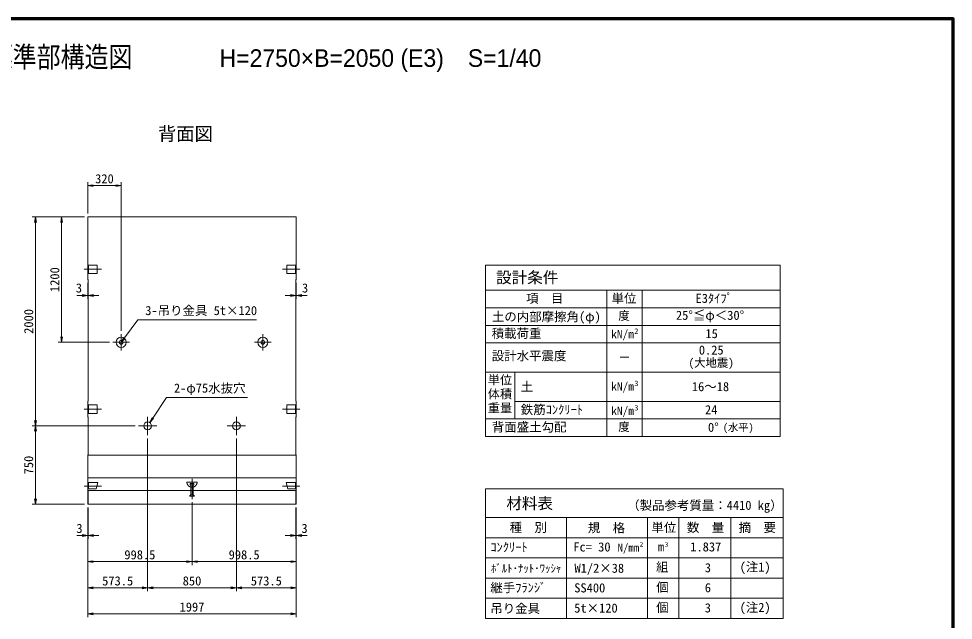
# Model space of a CAD drawing. Units: millimetres at full size, sheet at 1:40. Extents: x 141688 to 157488, y 10657 to 21690.
# Drawn here: x 148538 to 157488, y 15930 to 21690 of the extents above; entities that cross this region are included whole.
import ezdxf
from ezdxf.enums import TextEntityAlignment as Align

# ---------------------------------------------------------------- set-up
doc = ezdxf.new("R2010")
doc.units = ezdxf.units.MM
doc.header["$LTSCALE"] = 40
doc.linetypes.add('CHAIN', pattern=[18.5, 12, -1.5, 3.5, -1.5])
doc.linetypes.add('DASHED', pattern=[7.5, 6, -1.5])
for name, color, linetype, lineweight in [('01図枠', 1, 'Continuous', 70), ('中心', 6, 'CHAIN', 9), ('外形線', 7, 'Continuous', 13), ('寸法', 2, 'Continuous', 9), ('細線', 4, 'Continuous', 9), ('連結部', 4, 'Continuous', 13)]:
    doc.layers.add(name, color=color, linetype=linetype, lineweight=lineweight)
doc.layers.add('文字', color=7, linetype='Continuous')
doc.styles.add('ＭＳ ゴシック', font='')
doc.styles.add('ＭＳ Ｐゴシック', font='')
doc.styles.get('ＭＳ ゴシック').set_extended_font_data('MS Gothic')
doc.styles.get('ＭＳ Ｐゴシック').set_extended_font_data('MS PGothic')

# ---------------------------------------------------------------- blocks, each defined once
blk = doc.blocks.new('open_arrow')
at = {"color": 0, "linetype": 'Continuous', "lineweight": -2}
blk.add_lwpolyline([(7.5, 1.25), (0, 0), (7.5, -1.25)], dxfattribs=at)

msp = doc.modelspace()

# ---------------------------------------------------------------- linework, layer by layer
at = {"layer": '01図枠'}
msp.add_lwpolyline([(141687.54, 10809.99), (157487.54, 10809.99), (157487.54, 21689.99), (141687.54, 21689.99)], close=True, dxfattribs=at)
at = {"layer": '中心'}
for p, q in [((149330.01, 19291.75), (149165.01, 19291.75)), ((151065.01, 19291.75), (151230.01, 19291.75)), ((149519.01, 18670.75), (149519.01, 18512.75)), ((150876.01, 18670.75), (150876.01, 18512.75)), ((149598.01, 18591.75), (149440.01, 18591.75)), ((150797.01, 18591.75), (150955.01, 18591.75)), ((149330.01, 17951.75), (149165.01, 17951.75)), ((151065.01, 17951.75), (151230.01, 17951.75)), ((149772.51, 17704.25), (149772.51, 17879.25)), ((150622.51, 17704.25), (150622.51, 17879.25)), ((149685.01, 17791.75), (149860.01, 17791.75)), ((150535.01, 17791.75), (150710.01, 17791.75)), ((150197.51, 17283.85), (150197.51, 17088.85)), ((149330.01, 17214.4), (149165.01, 17214.4)), ((151065.01, 17214.4), (151230.01, 17214.4))]:
    msp.add_line(p, q, dxfattribs=at)
at = {"layer": '外形線'}
for p, q in [((149199.01, 19791.75), (151196.01, 19791.75)), ((149199.01, 19791.75), (149199.01, 19191.75)), ((151196.01, 19791.75), (151196.01, 19191.75)), ((149202.01, 19188.75), (149199.01, 19191.75)), ((149202.01, 19188.75), (149202.01, 18029.75)), ((151193.01, 19188.75), (151196.01, 19191.75)), ((151193.01, 19188.75), (151193.01, 18029.75)), ((149202.01, 18029.75), (149199.01, 18026.75)), ((149199.01, 18026.75), (149199.01, 17876.75)), ((151193.01, 18029.75), (151196.01, 18026.75)), ((151196.01, 18026.75), (151196.01, 17876.75)), ((149202.01, 17873.75), (149199.01, 17876.75)), ((149202.01, 17873.75), (149202.01, 17514.75)), ((151193.01, 17873.75), (151196.01, 17876.75)), ((151193.01, 17873.75), (151193.01, 17514.75)), ((149202.01, 17514.75), (149199.01, 17511.75)), ((149199.01, 17511.75), (149199.01, 17041.75)), ((151193.01, 17514.75), (151196.01, 17511.75)), ((151196.01, 17511.75), (151196.01, 17041.75)), ((149199.01, 17171.75), (151196.01, 17171.75)), ((149199.01, 17041.75), (151196.01, 17041.75))]:
    msp.add_line(p, q, dxfattribs=at)
for centre in [(149772.51, 17791.75), (150622.51, 17791.75)]:
    msp.add_circle(centre, 37.5, dxfattribs=at)
at = {"layer": '寸法'}
for p, q in [((149199.01, 19823.75), (149199.01, 20123.75)), ((149519.01, 20091.75), (149199.01, 20091.75)), ((149519.01, 18702.75), (149519.01, 20123.75)), ((149167.01, 19791.75), (148667.01, 19791.75)), ((148699.01, 17791.75), (148699.01, 19791.75)), ((149167.01, 19791.75), (148917.01, 19791.75)), ((148949.01, 19791.75), (148949.01, 18591.75)), ((149199.01, 19159.75), (149199.01, 19008.61)), ((149202.01, 19156.75), (149202.01, 19008.61)), ((151193.01, 19156.75), (151193.01, 19008.61)), ((151196.01, 19159.75), (151196.01, 19008.61)), ((149095.01, 19040.61), (149306.01, 19040.61)), ((151300.01, 19040.61), (151089.01, 19040.61)), ((149408.01, 18591.75), (148917.01, 18591.75)), ((149653.01, 17791.75), (148667.01, 17791.75)), ((149653.01, 17791.75), (148667.01, 17791.75)), ((148699.01, 17041.75), (148699.01, 17791.75)), ((149772.51, 17672.25), (149772.51, 16209.75)), ((149772.51, 17672.25), (149772.51, 16209.75)), ((150622.51, 17672.25), (150622.51, 16209.75)), ((150622.51, 17672.25), (150622.51, 16209.75)), ((149167.01, 17041.75), (148667.01, 17041.75)), ((149199.01, 17009.75), (149199.01, 15959.75)), ((149199.01, 17009.75), (149199.01, 16209.75)), ((149199.01, 17009.75), (149199.01, 16459.75)), ((149199.01, 17009.75), (149199.01, 16709.75)), ((149202.01, 17009.75), (149202.01, 16709.75)), ((150197.51, 17061.17), (150197.51, 16459.75)), ((150197.51, 17061.17), (150197.51, 16459.75)), ((151193.01, 17009.75), (151193.01, 16709.75)), ((151196.01, 17009.75), (151196.01, 15959.75)), ((151196.01, 17009.75), (151196.01, 16209.75)), ((151196.01, 17009.75), (151196.01, 16459.75)), ((151196.01, 17009.75), (151196.01, 16709.75)), ((149095.01, 16741.75), (149306.01, 16741.75)), ((151300.01, 16741.75), (151089.01, 16741.75)), ((149199.01, 16491.75), (150197.51, 16491.75)), ((150197.51, 16491.75), (151196.01, 16491.75)), ((149199.01, 16241.75), (149772.51, 16241.75)), ((149772.51, 16241.75), (150622.51, 16241.75)), ((150622.51, 16241.75), (151196.01, 16241.75)), ((149199.01, 15991.75), (151196.01, 15991.75))]:
    msp.add_line(p, q, dxfattribs=at)
at = {"layer": '寸法', "color": 3}
for p, q in [((153008.66, 17858.01), (153008.66, 19329.39)), ((153008.66, 19329.39), (155828.66, 19329.39)), ((155828.66, 17690.01), (155828.66, 19329.39)), ((153008.66, 17690.01), (153008.66, 19090.01)), ((153008.66, 19090.01), (155828.66, 19090.01)), ((154168.66, 17690.01), (154168.66, 19090.01)), ((154508.66, 17690.01), (154508.66, 19090.01)), ((153008.66, 18922.01), (155828.66, 18922.01)), ((153008.66, 18754.01), (155828.66, 18754.01)), ((153008.66, 18586.01), (155828.66, 18586.01)), ((153008.66, 18306.01), (155828.66, 18306.01)), ((153288.66, 17858.01), (153288.66, 18306.01)), ((153288.66, 18026.01), (155828.66, 18026.01)), ((153008.66, 17858.01), (155828.66, 17858.01)), ((153008.66, 17690.01), (155828.66, 17690.01)), ((153008.66, 15947.75), (153008.66, 17190.01)), ((153008.66, 17190.01), (155858.66, 17190.01)), ((155858.66, 15947.75), (155858.66, 17190.01)), ((153008.66, 16914.63), (155858.66, 16914.63)), ((153783.66, 15947.75), (153783.66, 16914.63)), ((154558.66, 15947.75), (154558.66, 16914.63)), ((154858.66, 15947.75), (154858.66, 16914.63)), ((154858.66, 16141.13), (154858.66, 16914.63)), ((155358.66, 15947.75), (155358.66, 16914.63)), ((153008.66, 16721.26), (155858.66, 16721.26)), ((153008.66, 16527.88), (155858.66, 16527.88)), ((153008.66, 16334.51), (155858.66, 16334.51)), ((153008.66, 16141.13), (155858.66, 16141.13)), ((153008.66, 15947.75), (155858.66, 15947.75))]:
    msp.add_line(p, q, dxfattribs=at)
at = {"layer": '寸法', "color": 3, "linetype": 'DASHED'}
for p, q in [((150148.46, 17253.85), (150246.56, 17253.85)), ((150179.51, 17238.85), (150215.51, 17238.85)), ((150179.51, 17226.85), (150179.51, 17238.85)), ((150215.51, 17226.85), (150179.51, 17226.85)), ((150187.46, 17226.85), (150187.46, 17130.51)), ((150207.48, 17226.85), (150207.48, 17130.51)), ((150215.51, 17238.85), (150215.51, 17226.85)), ((150172.46, 17118.85), (150187.46, 17130.51)), ((150222.48, 17118.85), (150172.46, 17118.85)), ((150187.46, 17130.51), (150207.48, 17130.51)), ((150207.48, 17130.51), (150222.48, 17118.85))]:
    msp.add_line(p, q, dxfattribs=at)
at = {"layer": '寸法'}
for points in [[(149519.01, 18591.75), (149549.96, 18633.53), (149677.83, 18806.15), (150816, 18806.15)], [(149793.2, 17823.02), (149821.9, 17866.39), (149952.26, 18063.41), (150729.91, 18063.41)]]:
    msp.add_lwpolyline(points, dxfattribs=at)
at = {"layer": '寸法', "color": 3}
for centre in [(149519.01, 18591.75), (150876.01, 18591.75)]:
    msp.add_circle(centre, 18, dxfattribs=at)
at = {"layer": '寸法', "color": 3, "linetype": 'DASHED'}
msp.add_arc((150197.51, 17253.85), 49.05, 180, 0, dxfattribs=at)
at = {"layer": '細線'}
for p, q in [((149205.01, 19251.75), (149205.01, 19331.75)), ((149290.01, 19331.75), (149205.01, 19331.75)), ((149290.01, 19251.75), (149290.01, 19331.75)), ((151105.01, 19251.75), (151105.01, 19331.75)), ((151105.01, 19331.75), (151190.01, 19331.75)), ((151190.01, 19251.75), (151190.01, 19331.75)), ((149290.01, 19251.75), (149205.01, 19251.75)), ((151105.01, 19251.75), (151190.01, 19251.75)), ((149205.01, 17911.75), (149205.01, 17991.75)), ((149290.01, 17991.75), (149205.01, 17991.75)), ((149290.01, 17911.75), (149290.01, 17991.75)), ((151105.01, 17911.75), (151105.01, 17991.75)), ((151105.01, 17991.75), (151190.01, 17991.75)), ((151190.01, 17911.75), (151190.01, 17991.75)), ((149290.01, 17911.75), (149205.01, 17911.75)), ((151105.01, 17911.75), (151190.01, 17911.75)), ((149199.01, 17511.75), (151196.01, 17511.75)), ((149199.01, 17294.46), (151196.01, 17294.46)), ((149202.01, 17041.75), (149202.01, 17171.75)), ((151193.01, 17041.75), (151193.01, 17171.75))]:
    msp.add_line(p, q, dxfattribs=at)
at = {"layer": '細線', "linetype": 'DASHED'}
for p, q in [((149205.01, 17189.4), (149205.01, 17249.4)), ((149205.01, 17249.4), (149296.01, 17249.4)), ((149205.01, 17189.4), (149281.01, 17189.4)), ((149281.01, 17189.4), (149296.01, 17249.4)), ((151114.01, 17189.4), (151099.01, 17249.4)), ((151190.01, 17249.4), (151099.01, 17249.4)), ((151190.01, 17189.4), (151114.01, 17189.4)), ((151190.01, 17189.4), (151190.01, 17249.4))]:
    msp.add_line(p, q, dxfattribs=at)
at = {"layer": '連結部', "color": 3}
for centre in [(149519.01, 18591.75), (150876.01, 18591.75)]:
    msp.add_circle(centre, 49, dxfattribs=at)

# ---------------------------------------------------------------- block references
at = {"layer": '寸法', "xscale": 6.93, "yscale": 6.93}
for p in [(149199.01, 20091.75), (149202.01, 19040.61), (151196.01, 19040.61), (149202.01, 16741.75), (151196.01, 16741.75), (149199.01, 16491.75), (150197.51, 16491.75), (149199.01, 16241.75), (149772.51, 16241.75), (150622.51, 16241.75), (149199.01, 15991.75)]:
    msp.add_blockref('open_arrow', p, dxfattribs=at)
for p, rotation in [((149519.01, 20091.75), 180), ((148699.01, 19791.75), 270), ((148949.01, 19791.75), 270), ((149199.01, 19040.61), 180), ((151193.01, 19040.61), 180), ((148949.01, 18591.75), 90), ((149519.01, 18591.75), 53.5), ((148699.01, 17791.75), 90), ((149793.2, 17823.02), 56.5), ((148699.01, 17791.75), 270), ((148699.01, 17041.75), 90), ((149199.01, 16741.75), 180), ((151193.01, 16741.75), 180), ((150197.51, 16491.75), 180), ((151196.01, 16491.75), 180), ((149772.51, 16241.75), 180), ((150622.51, 16241.75), 180), ((151196.01, 16241.75), 180), ((151196.01, 15991.75), 180)]:
    msp.add_blockref('open_arrow', p, dxfattribs=dict(at, rotation=rotation))

# ---------------------------------------------------------------- texts
at = {"layer": '寸法', "style": 'ＭＳ ゴシック'}
for s, p in [('320', (149359.01, 20157.75)), ('3', (149114.62, 19112.05)), ('3', (151280.39, 19112.05)), ('3', (149119.89, 16810.35)), ('3', (151275.13, 16810.35)), ('998.5', (149698.26, 16557.75)), ('998.5', (150696.76, 16557.75)), ('573.5', (149485.76, 16307.75)), ('850', (150197.51, 16307.75)), ('573.5', (150909.26, 16307.75)), ('1997', (150197.51, 16057.75))]:
    msp.add_text(s, height=87.35, dxfattribs=at).set_placement(p, align=Align.MIDDLE_CENTER)
for s, p in [('1200', (148883.01, 19191.75)), ('2000', (148633.01, 18791.75)), ('750', (148633.01, 17416.75))]:
    msp.add_text(s, height=87.35, rotation=90, dxfattribs=at).set_placement(p, align=Align.MIDDLE_CENTER)
at = {"layer": '寸法', "color": 3, "style": 'ＭＳ ゴシック'}
for s, height, p in [('設計条件', 109.2, (153109.63, 19125.26)), ('項\u3000目', 87.35, (153396.05, 18943.25)), ('単位', 87.35, (154215.25, 18943.25)), ('E3ﾀｲﾌﾟ', 87.35, (155019.33, 18943.25)), ('土の内部摩擦角(φ)', 87.35, (153068.98, 18767.38)), ('度', 79.75, (154280.45, 18782.32)), ('25°', 87.35, (154831.68, 18780.87)), ('≦φ＜30°', 87.35, (154994.27, 18780.87)), ('積載荷重', 87.35, (153067.08, 18607.38)), ('kN/m', 79.75, (154211.51, 18606.57)), ('2', 52.22, (154432.66, 18657.04)), ('15', 87.35, (155113.81, 18605.41)), ('0.25', 87.35, (155050.66, 18448.02)), ('設計水平震度', 87.35, (153067.94, 18393.07)), ('ー', 79.75, (154283.44, 18383.04)), ('(大地震)', 79.75, (154951.88, 18331.99)), ('土', 87.35, (153345.68, 18098.51)), ('kN/m', 79.75, (154211.94, 18106.51)), ('3', 52.22, (154433.08, 18156.99)), ('16～18', 87.35, (154983.92, 18097.86)), ('鉄筋ｺﾝｸﾘｰﾄ', 87.35, (153345.68, 17877.93)), ('3', 52.22, (154433.08, 17923.47)), ('24', 87.35, (155109.14, 17876.46)), ('kN/m', 79.75, (154211.94, 17873)), ('背面盛土勾配', 87.35, (153068.66, 17711.25)), ('度', 79.75, (154280.45, 17718.32)), ('0°', 87.35, (155138.56, 17708.27)), ('(水平)', 72.16, (155280.89, 17719.78)), ('材料表', 109.2, (153207.53, 16962.76)), ('種\u3000別', 87.35, (153238.94, 16749.92)), ('規\u3000格', 87.35, (153987.09, 16745.78)), ('単位', 87.35, (154596.29, 16748.98)), ('数\u3000量', 87.35, (154936.69, 16749.72)), ('摘\u3000要', 87.35, (155431.68, 16749.33)), ('ｺﾝｸﾘｰﾄ', 87.35, (153054.31, 16560.77)), ('Fc= 30', 87.35, (153849.08, 16563.19)), ('N/mm', 75.95, (154272.83, 16565.37)), ('2', 43.67, (154484.39, 16622.61)), ('m', 87.35, (154659.24, 16564.35)), ('3', 43.67, (154724.63, 16621.06)), ('ﾎﾞﾙﾄ･ﾅｯﾄ･ﾜｯｼｬ', 75.95, (153060.14, 16365.96)), ('W1/2×38', 87.35, (153859.85, 16359.28)), ('組', 87.35, (154641.34, 16370.97)), ('(注1)', 87.35, (155441.34, 16370.97)), ('継手ﾌﾗﾝｼﾞ', 87.35, (153054.09, 16172.71)), ('個 ', 87.35, (154642.67, 16177.6)), ('SS400', 87.35, (153857.64, 16171.17)), ('個 ', 87.35, (154642.67, 15984.22)), ('(注2)', 87.35, (155441.34, 15984.22)), ('吊り金具', 87.35, (153054.09, 15974.01)), ('5t×120', 87.35, (153857.64, 15977.79))]:
    msp.add_text(s, height=height, dxfattribs=at).set_placement(p, align=Align.BOTTOM_LEFT)
at = {"layer": '寸法', "style": 'ＭＳ ゴシック'}
for s, p in [('3-吊り金具 5t×120', (149749.83, 18826.15)), ('2-φ75水抜穴', (150024.26, 18083.41))]:
    msp.add_text(s, height=87.35, dxfattribs=at).set_placement(p, align=Align.BOTTOM_LEFT)
at = {"layer": '寸法', "color": 3, "style": 'ＭＳ ゴシック'}
for s, p in [('単位', (153029.8, 18275.15)), ('体積', (153029.8, 18140.48)), ('重量', (153029.8, 18005.81))]:
    msp.add_text(s, height=85.24, dxfattribs=at).set_placement(p, align=Align.TOP_LEFT)
for s, p in [('（製品参考質量：4410 kg）', (155852.61, 16961.65)), ('1.837', (155265.9, 16563.67)), ('3', (155167.37, 16363.95)), ('6', (155167.11, 16172.95)), ('3', (155167.11, 15979.57))]:
    msp.add_text(s, height=87.35, dxfattribs=at).set_placement(p, align=Align.BOTTOM_RIGHT)
at = {"layer": '文字', "style": 'ＭＳ Ｐゴシック', "width": 0.85}
msp.add_text(' KLウォール3型（Eタイプ）標準部構造図\u3000\u3000\u3000\u3000\u3000\u3000\u3000\u3000\u3000\u3000\u3000\u3000\u3000\u3000 \u3000\u3000\u3000\u3000', height=197.9, dxfattribs=at).set_placement((149587.54, 21165.77), align=Align.BOTTOM_CENTER)
at = {"layer": '文字', "style": 'ＭＳ Ｐゴシック'}
msp.add_text('H=2750×B=2050 (E3)\u3000S=1/40', height=168.3, dxfattribs=at).set_placement((150461.1, 21178.44), align=Align.BOTTOM_LEFT)
msp.add_text(' 背面図 ', height=128.7, dxfattribs=at).set_placement((150133.67, 20485.14), align=Align.BOTTOM_CENTER)

doc.saveas('drawing.dxf')
